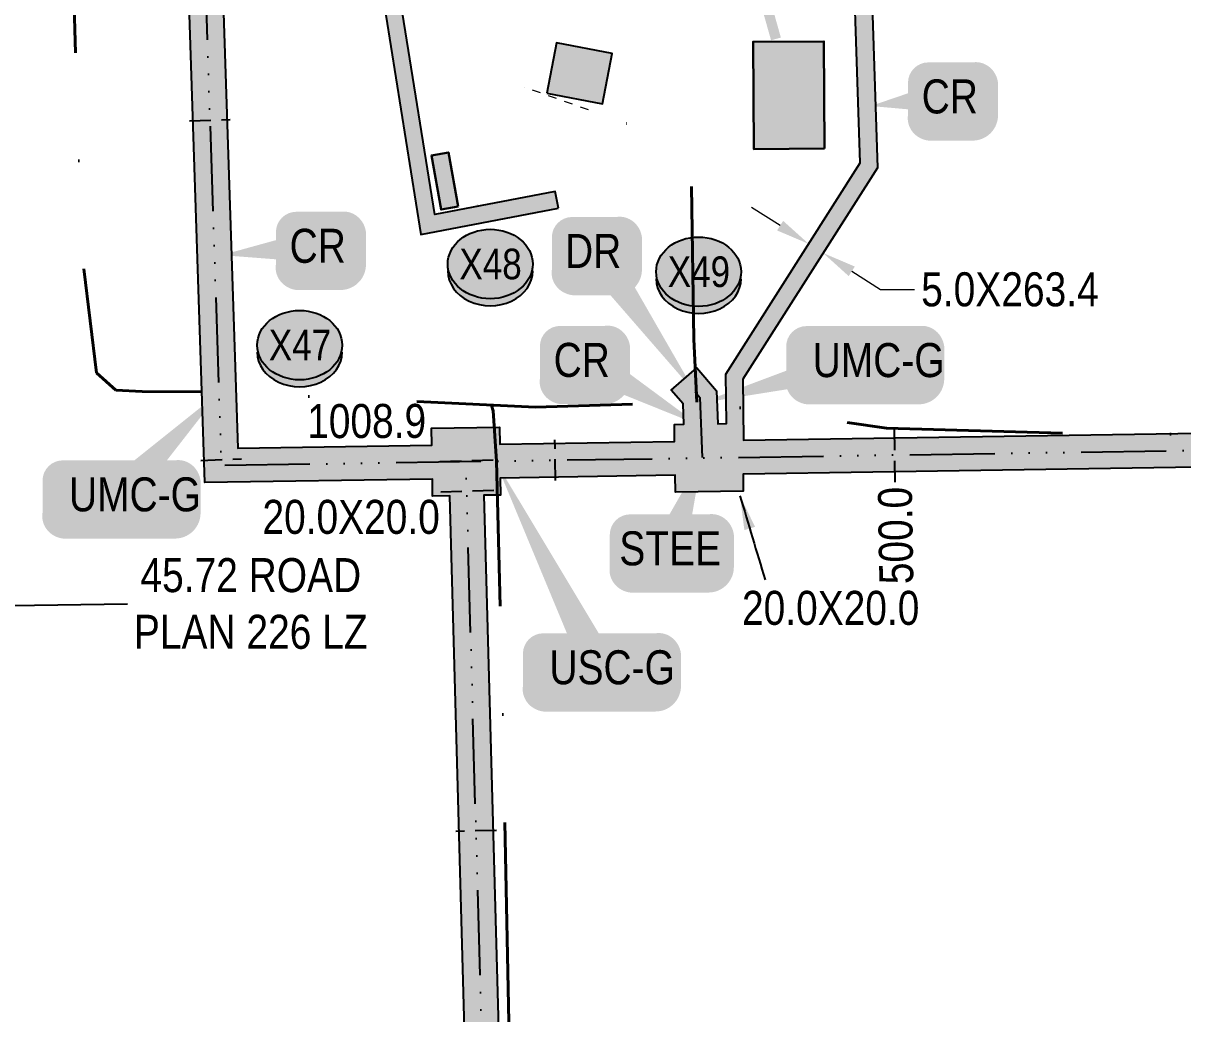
# Model space of a CAD drawing. Extents: x 72365 to 80261, y 6000112 to 6008999.
# Drawn here: x 75089.6 to 75430.7, y 6001536.7 to 6001828 of the extents above; entities that cross this region are included whole.
import ezdxf
from ezdxf.enums import TextEntityAlignment as Align

# ---------------------------------------------------------------- set-up
doc = ezdxf.new("R2010")
doc.units = 0
doc.header["$LTSCALE"] = 5
doc.header["$PDSIZE"] = 2.5
for name, pattern in [('COOP2', [10, 5, -1, 0, -1, 0, -1, 0, -1, 0, -1]), ('DASHDOT', [25.4, 12.7, -6.35, 0, -6.35]), ('foc-ABD', [1, 0.5, -0.5]), ('foc-TIELINE', [1.875, 1.25, -0.625])]:
    doc.linetypes.add(name, pattern=pattern)
doc.layers.get('Defpoints').update_dxf_attribs({"color": 9})
for name, color, linetype, lineweight in [('AS-RECON EXISTING', 151, 'DASHDOT', 40), ('EXISTING PIPE ABD', 113, 'foc-ABD', 13), ('P-APEX RECON-TWS-T', 104, 'Continuous', 9)]:
    doc.layers.add(name, color=color, linetype=linetype, lineweight=lineweight)
for name, color, linetype in [('AS-RESIDENCE', 14, 'Continuous'), ('AS-ROADS', 254, 'Continuous'), ('L-TITLEDB-T', 4, 'Continuous'), ('P-APEX RECON PAY ITEMS', 240, 'Continuous'), ('P-APEX RECON-10m BUFFER', 51, 'COOP2'), ('P-APEX RECON-URBAN', 30, 'COOP2'), ('P-APEX RECON-WORK AREA', 104, 'Continuous'), ('P-BUFFER-PURPLE', 187, 'foc-TIELINE'), ('P-BUFFER-PURPLE-T', 187, 'Continuous'), ('P-CROSSINGS', 250, 'Continuous')]:
    doc.layers.add(name, color=color, linetype=linetype)
doc.layers.add('AS-STRUCTURE', color=7, linetype='Continuous', lineweight=30, true_color=0x595959)
doc.layers.add('AS-STRUCTURE-H', color=7, linetype='Continuous', true_color=0xa8a8a8)
doc.styles.add('100L', font='ARIALN.TTF', dxfattribs={"height": 2})
doc.styles.add('80', font='ARIALN.TTF', dxfattribs={"height": 10})
doc.styles.add('80CG', font='ARIALN.TTF', dxfattribs={"height": 10})
doc.styles.add('80L', font='ARIALN.TTF', dxfattribs={"height": 10})
doc.styles.add('Crossing', font='ARIALN.TTF', dxfattribs={"height": 10})
doc.dimstyles.new('Compass 5 000', dxfattribs={"dimscale": 5, "dimtxt": 9, "dimasz": 2, "dimexe": 0.2, "dimexo": 0.0625, "dimgap": 0.5, "dimtad": 0, "dimtih": 1, "dimtoh": 1, "dimzin": 0, "dimdsep": 46, "dimtxsty": '80CG', "dimcen": 0.1, "dimse1": 1, "dimse2": 1, "dimclrd": 256, "dimclrt": 256, "dimaunit": 1, "dimadec": 4, "dimazin": 0, "dimtfac": 0.06, "dimtofl": 0, "dimtmove": 0, "dimatfit": 1, "dimfxl": 0.2, "dimtolj": 1, "dimtzin": 0, "dimlwd": -1, "dimarcsym": 0})

# ---------------------------------------------------------------- blocks, each defined once
blk = doc.blocks.new('*D373')
at = {"layer": 'Defpoints', "color": 0, "transparency": 16777216}
for p in [(75076.05, 6001656.61), (75077.83, 6001540.15), (75032.13, 6001539.45)]:
    blk.add_point(p, dxfattribs=at)
at = {"layer": 'L-TITLEDB-T', "transparency": 16777216}
for p, q in [((75086.05, 6001656.76), (75120.2, 6001657.28)), ((75020.36, 6001655.75), (75010.36, 6001655.6))]:
    blk.add_line(p, q, dxfattribs=at)
for points in [[(75020.33, 6001657.42), (75020.38, 6001654.09), (75030.36, 6001655.91)], [(75086.02, 6001658.42), (75086.07, 6001655.09), (75076.05, 6001656.61)]]:
    blk.add_solid(points, dxfattribs=at)
at = {"layer": 'L-TITLEDB-T', "transparency": 16777216, "insert": (75156.51, 6001657.28), "char_height": 10, "attachment_point": 5, "style": '80CG'}
blk.add_mtext('\\A1;45.72 ROAD\\PPLAN 226 LZ', dxfattribs=at)
blk = doc.blocks.new('*U1056')
at = {"true_color": 0xffffa8}
h = blk.add_hatch(color=51, dxfattribs=at)
edge = h.paths.add_edge_path()
edge.add_line((-6.5, -11.5), (6.5, -11.5))
edge.add_arc((6.5, -5.5), 6, 270, 360)
edge.add_line((12.5, -5.5), (12.5, 4))
edge.add_arc((6.5, 4), 6, 0, 90)
edge.add_line((6.5, 10), (-6.5, 10))
edge.add_arc((-6.5, 4), 6, 90, 180)
edge.add_line((-12.5, 4), (-12.5, -5.5))
edge.add_arc((-6.5, -5.5), 6, 180, 270)
at = {"color": 240, "flags": 128}
blk.add_lwpolyline([(-6.5, -11.5, 3, 3, 0), (6.5, -11.5, 3, 3, 0.414214), (12.5, -5.5, 3, 3, 0), (12.5, 4, 3, 0, 0.414214), (6.5, 10, 0, 0, 0), (-6.5, 10, 0, 0, 0.414214), (-12.5, 4, 0, 0, 0), (-12.5, -5.5, 0, 3, 0.414214)], format="xyseb", close=True, dxfattribs=at)
for points in [[(34.27, -19.16, 0, 10, 0), (0, 0, 5, 5, 0)], [(5.45, -7.08, 0, 10, 0), (0, 0, 5, 5, 0)]]:
    blk.add_lwpolyline(points, format="xyseb", dxfattribs=at)
at = {"color": 4, "style": '80'}
blk.add_attdef('OTHER_001', (-14.7, -5), '', height=10, dxfattribs=at)
blk = doc.blocks.new('*U1057')
at = {"true_color": 0xffffa8}
h = blk.add_hatch(color=51, dxfattribs=at)
edge = h.paths.add_edge_path()
edge.add_line((-6.5, -11.5), (6.5, -11.5))
edge.add_arc((6.5, -5.5), 6, 270, 360)
edge.add_line((12.5, -5.5), (12.5, 4))
edge.add_arc((6.5, 4), 6, 0, 90)
edge.add_line((6.5, 10), (-6.5, 10))
edge.add_arc((-6.5, 4), 6, 90, 180)
edge.add_line((-12.5, 4), (-12.5, -5.5))
edge.add_arc((-6.5, -5.5), 6, 180, 270)
at = {"color": 240, "flags": 128}
blk.add_lwpolyline([(-6.5, -11.5, 3, 3, 0), (6.5, -11.5, 3, 3, 0.414214), (12.5, -5.5, 3, 3, 0), (12.5, 4, 3, 0, 0.414214), (6.5, 10, 0, 0, 0), (-6.5, 10, 0, 0, 0.414214), (-12.5, 4, 0, 0, 0), (-12.5, -5.5, 0, 3, 0.414214)], format="xyseb", close=True, dxfattribs=at)
for points in [[(29.84, -41.88, 0, 10, 0), (0, 0, 5, 5, 0)], [(5.45, -7.08, 0, 10, 0), (0, 0, 5, 5, 0)]]:
    blk.add_lwpolyline(points, format="xyseb", dxfattribs=at)
at = {"color": 4, "style": '80'}
blk.add_attdef('OTHER_001', (-14.7, -5), '', height=10, dxfattribs=at)
blk = doc.blocks.new('*U1058')
at = {"true_color": 0xffffa8}
h = blk.add_hatch(color=51, dxfattribs=at)
edge = h.paths.add_edge_path()
edge.add_line((-11.5, -11.5), (11.5, -11.5))
edge.add_arc((11.5, -5.5), 6, 270, 360)
edge.add_line((17.5, -5.5), (17.5, 4))
edge.add_arc((11.5, 4), 6, 0, 90)
edge.add_line((11.5, 10), (-11.5, 10))
edge.add_arc((-11.5, 4), 6, 90, 180)
edge.add_line((-17.5, 4), (-17.5, -5.5))
edge.add_arc((-11.5, -5.5), 6, 180, 270)
at = {"color": 240, "flags": 128}
for points in [[(9.63, 26.67, 0, 10, 0), (0, 0, 5, 5, 0)], [(5.45, -7.08, 0, 10, 0), (0, 0, 5, 5, 0)]]:
    blk.add_lwpolyline(points, format="xyseb", dxfattribs=at)
blk.add_lwpolyline([(-11.5, -11.5, 3, 3, 0), (11.5, -11.5, 3, 3, 0.414214), (17.5, -5.5, 3, 3, 0), (17.5, 4, 3, 0, 0.414214), (11.5, 10, 0, 0, 0), (-11.5, 10, 0, 0, 0.414214), (-17.5, 4, 0, 0, 0), (-17.5, -5.5, 0, 3, 0.414214)], format="xyseb", close=True, dxfattribs=at)
at = {"color": 4, "style": '80'}
blk.add_attdef('OTHER_001', (-14.7, -5), '', height=10, dxfattribs=at)
blk = doc.blocks.new('*U1059')
at = {"true_color": 0xffffa8}
h = blk.add_hatch(color=51, dxfattribs=at)
edge = h.paths.add_edge_path()
edge.add_line((-16.5, -11.5), (16.5, -11.5))
edge.add_arc((16.5, -5.5), 6, 270, 360)
edge.add_line((22.5, -5.5), (22.5, 4))
edge.add_arc((16.5, 4), 6, 0, 90)
edge.add_line((16.5, 10), (-16.5, 10))
edge.add_arc((-16.5, 4), 6, 90, 180)
edge.add_line((-22.5, 4), (-22.5, -5.5))
edge.add_arc((-16.5, -5.5), 6, 180, 270)
at = {"color": 240, "flags": 128}
for points in [[(-30.66, 60.73, 0, 10, 0), (0, 0, 5, 5, 0)], [(5.45, -7.08, 0, 10, 0), (0, 0, 5, 5, 0)]]:
    blk.add_lwpolyline(points, format="xyseb", dxfattribs=at)
blk.add_lwpolyline([(-16.5, -11.5, 3, 3, 0), (16.5, -11.5, 3, 3, 0.414214), (22.5, -5.5, 3, 3, 0), (22.5, 4, 3, 0, 0.414214), (16.5, 10, 0, 0, 0), (-16.5, 10, 0, 0, 0.414214), (-22.5, 4, 0, 0, 0), (-22.5, -5.5, 0, 3, 0.414214)], format="xyseb", close=True, dxfattribs=at)
at = {"color": 4, "style": '80'}
blk.add_attdef('OTHER_001', (-14.7, -5), '', height=10, dxfattribs=at)
blk = doc.blocks.new('*U1060')
at = {"true_color": 0xffffa8}
h = blk.add_hatch(color=51, dxfattribs=at)
edge = h.paths.add_edge_path()
edge.add_line((-6.5, -11.5), (6.5, -11.5))
edge.add_arc((6.5, -5.5), 6, 270, 360)
edge.add_line((12.5, -5.5), (12.5, 4))
edge.add_arc((6.5, 4), 6, 0, 90)
edge.add_line((6.5, 10), (-6.5, 10))
edge.add_arc((-6.5, 4), 6, 90, 180)
edge.add_line((-12.5, 4), (-12.5, -5.5))
edge.add_arc((-6.5, -5.5), 6, 180, 270)
at = {"color": 240, "flags": 128}
blk.add_lwpolyline([(-6.5, -11.5, 3, 3, 0), (6.5, -11.5, 3, 3, 0.414214), (12.5, -5.5, 3, 3, 0), (12.5, 4, 3, 0, 0.414214), (6.5, 10, 0, 0, 0), (-6.5, 10, 0, 0, 0.414214), (-12.5, 4, 0, 0, 0), (-12.5, -5.5, 0, 3, 0.414214)], format="xyseb", close=True, dxfattribs=at)
for points in [[(-23.48, -2.83, 0, 10, 0), (0, 0, 5, 5, 0)], [(5.45, -7.08, 0, 10, 0), (0, 0, 5, 5, 0)]]:
    blk.add_lwpolyline(points, format="xyseb", dxfattribs=at)
at = {"color": 4, "style": '80'}
blk.add_attdef('OTHER_001', (-14.7, -5), '', height=10, dxfattribs=at)
blk = doc.blocks.new('*D1061')
at = {"layer": 'Defpoints', "color": 0, "transparency": 16777216}
for p in [(75321.33, 6001764.09), (75324.91, 6001760.4), (75325.55, 6001761.41)]:
    blk.add_point(p, dxfattribs=at)
at = {"layer": 'P-APEX RECON-TWS-T', "transparency": 16777216}
for p, q in [((75312.26, 6001768.46), (75303.82, 6001773.83)), ((75333.34, 6001755.03), (75341.77, 6001749.66)), ((75341.77, 6001749.66), (75351.77, 6001749.66))]:
    blk.add_line(p, q, dxfattribs=at)
for points in [[(75313.15, 6001769.86), (75311.36, 6001767.05), (75320.69, 6001763.08)], [(75334.24, 6001756.43), (75332.44, 6001753.62), (75324.91, 6001760.4)]]:
    blk.add_solid(points, dxfattribs=at)
at = {"layer": 'P-APEX RECON-TWS-T', "transparency": 16777216, "insert": (75379.88, 6001749.66), "char_height": 10, "attachment_point": 5, "style": '80CG'}
blk.add_mtext('\\A1;5.0X263.4', dxfattribs=at)
blk = doc.blocks.new('*U1074')
at = {"true_color": 0xffffa8}
h = blk.add_hatch(color=51, dxfattribs=at)
edge = h.paths.add_edge_path()
edge.add_line((-16.5, -11.5), (16.5, -11.5))
edge.add_arc((16.5, -5.5), 6, 270, 360)
edge.add_line((22.5, -5.5), (22.5, 4))
edge.add_arc((16.5, 4), 6, 0, 90)
edge.add_line((16.5, 10), (-16.5, 10))
edge.add_arc((-16.5, 4), 6, 90, 180)
edge.add_line((-22.5, 4), (-22.5, -5.5))
edge.add_arc((-16.5, -5.5), 6, 180, 270)
at = {"color": 240, "flags": 128}
for points in [[(29.95, 30.33, 0, 10, 0), (0, 0, 5, 5, 0)], [(5.45, -7.08, 0, 10, 0), (0, 0, 5, 5, 0)]]:
    blk.add_lwpolyline(points, format="xyseb", dxfattribs=at)
blk.add_lwpolyline([(-16.5, -11.5, 3, 3, 0), (16.5, -11.5, 3, 3, 0.414214), (22.5, -5.5, 3, 3, 0), (22.5, 4, 3, 0, 0.414214), (16.5, 10, 0, 0, 0), (-16.5, 10, 0, 0, 0.414214), (-22.5, 4, 0, 0, 0), (-22.5, -5.5, 0, 3, 0.414214)], format="xyseb", close=True, dxfattribs=at)
at = {"color": 4, "style": '80'}
blk.add_attdef('OTHER_001', (-14.7, -5), '', height=10, dxfattribs=at)
blk = doc.blocks.new('*U1075')
at = {"true_color": 0xffffa8}
h = blk.add_hatch(color=51, dxfattribs=at)
edge = h.paths.add_edge_path()
edge.add_line((-6.5, -11.5), (6.5, -11.5))
edge.add_arc((6.5, -5.5), 6, 270, 360)
edge.add_line((12.5, -5.5), (12.5, 4))
edge.add_arc((6.5, 4), 6, 0, 90)
edge.add_line((6.5, 10), (-6.5, 10))
edge.add_arc((-6.5, 4), 6, 90, 180)
edge.add_line((-12.5, 4), (-12.5, -5.5))
edge.add_arc((-6.5, -5.5), 6, 180, 270)
at = {"color": 240, "flags": 128}
blk.add_lwpolyline([(-6.5, -11.5, 3, 3, 0), (6.5, -11.5, 3, 3, 0.414214), (12.5, -5.5, 3, 3, 0), (12.5, 4, 3, 0, 0.414214), (6.5, 10, 0, 0, 0), (-6.5, 10, 0, 0, 0.414214), (-12.5, 4, 0, 0, 0), (-12.5, -5.5, 0, 3, 0.414214)], format="xyseb", close=True, dxfattribs=at)
for points in [[(-28.47, -2.75, 0, 10, 0), (0, 0, 5, 5, 0)], [(5.45, -7.08, 0, 10, 0), (0, 0, 5, 5, 0)]]:
    blk.add_lwpolyline(points, format="xyseb", dxfattribs=at)
at = {"color": 4, "style": '80'}
blk.add_attdef('OTHER_001', (-14.7, -5), '', height=10, dxfattribs=at)
blk = doc.blocks.new('xing2')
h = blk.add_hatch(color=50)
h.dxf.hatch_style = 1
edge = h.paths.add_edge_path()
edge.add_ellipse((0, 0), major_axis=(-12.5, 0), ratio=0.816297, start_angle=0, end_angle=360)
h = blk.add_hatch(color=250)
h.dxf.hatch_style = 1
edge = h.paths.add_edge_path()
edge.add_ellipse((0, -2.05), major_axis=(-12.5, 0), ratio=0.816297, start_angle=0, end_angle=180)
edge.add_line((12.5, -2.05), (12.5, 0))
edge.add_ellipse((0, 0), major_axis=(-12.5, 0), ratio=0.816297, start_angle=0, end_angle=180, ccw=False)
edge.add_line((-12.5, 0), (-12.5, -2.05))
at = {"color": 250}
blk.add_ellipse((0, 0), major_axis=(-12.5, 0), ratio=0.816297, dxfattribs=at)
blk.add_ellipse((0, -2.05), major_axis=(-12.5, 0), ratio=0.816297, start_param=0, end_param=3.141593, dxfattribs=at)
at = {"color": 250, "style": 'Crossing'}
blk.add_attdef('CROSSING', text='', height=9, dxfattribs=at).set_placement((0.09, 0.02), align=Align.MIDDLE_CENTER)
at = {"color": 250, "style": 'Crossing', "flags": 1}
for tag, p in [('OWNER', (0.09, -12.49)), ('DESCRIPTION', (0.09, -25.77)), ('LOCATION', (0.09, -39.3)), ('DWG_REF', (0.09, -52.84))]:
    blk.add_attdef(tag, text='', height=9, dxfattribs=at).set_placement(p, align=Align.MIDDLE_CENTER)
blk = doc.blocks.new('*U1247')
at = {"true_color": 0xffffa8}
h = blk.add_hatch(color=51, dxfattribs=at)
edge = h.paths.add_edge_path()
edge.add_line((-16.5, -11.5), (16.5, -11.5))
edge.add_arc((16.5, -5.5), 6, 270, 360)
edge.add_line((22.5, -5.5), (22.5, 4))
edge.add_arc((16.5, 4), 6, 0, 90)
edge.add_line((16.5, 10), (-16.5, 10))
edge.add_arc((-16.5, 4), 6, 90, 180)
edge.add_line((-22.5, 4), (-22.5, -5.5))
edge.add_arc((-16.5, -5.5), 6, 180, 270)
at = {"color": 240, "flags": 128}
blk.add_lwpolyline([(-16.5, -11.5, 3, 3, 0), (16.5, -11.5, 3, 3, 0.414214), (22.5, -5.5, 3, 3, 0), (22.5, 4, 3, 0, 0.414214), (16.5, 10, 0, 0, 0), (-16.5, 10, 0, 0, 0.414214), (-22.5, 4, 0, 0, 0), (-22.5, -5.5, 0, 3, 0.414214)], format="xyseb", close=True, dxfattribs=at)
for points in [[(-47.91, -12.68, 0, 10, 0), (0, 0, 5, 5, 0)], [(5.45, -7.08, 0, 10, 0), (0, 0, 5, 5, 0)]]:
    blk.add_lwpolyline(points, format="xyseb", dxfattribs=at)
at = {"color": 4, "style": '80'}
blk.add_attdef('OTHER_001', (-14.7, -5), '', height=10, dxfattribs=at)

msp = doc.modelspace()

# ---------------------------------------------------------------- hatches: boundary and pattern name
at = {"layer": 'AS-STRUCTURE-H'}
h = msp.add_hatch(color=256, dxfattribs=at)
h.dxf.hatch_style = 1
h.paths.add_polyline_path([(75243.594, 6001807.417), (75259.979, 6001804.273), (75262.819, 6001819.078), (75246.434, 6001822.222)])
h = msp.add_hatch(color=256, dxfattribs=at)
h.dxf.hatch_style = 1
h.paths.add_polyline_path([(75325.341, 6001791.118), (75304.517, 6001790.984), (75304.313, 6001822.521), (75325.137, 6001822.656)])
h = msp.add_hatch(color=256, dxfattribs=at)
h.dxf.hatch_style = 1
h.paths.add_polyline_path([(75217.486, 6001774.081), (75212.494, 6001773.198), (75209.68, 6001789.109), (75214.672, 6001789.992)])
at = {"layer": 'P-APEX RECON-10m BUFFER'}
h = msp.add_hatch(color=256, dxfattribs=at)
h.dxf.hatch_style = 1
h.paths.add_polyline_path([(75283.933, 6001710.061), (75283.724, 6001716.019), (75280.209, 6001720.075), (75287.759, 6001726.619), (75293.586, 6001719.897), (75293.926, 6001710.215), (75296.446, 6001710.254), (75296.273, 6001724.744), (75335.85, 6001786.885), (75332.989, 6001873.288), (75268.219, 6001874.859), (75261.515, 6001891.273), (75266.87, 6001891.375), (75271.608, 6001879.774), (75337.826, 6001878.168), (75340.895, 6001785.505), (75301.286, 6001723.315), (75301.501, 6001705.335), (75755.114, 6001712.327), (75772.158, 6001728.517), (75771.955, 6001740.891), (75791.936, 6001741.22), (75792.264, 6001721.239), (75778.771, 6001721.017), (75759.167, 6001702.397), (75301.349, 6001695.34), (75301.426, 6001690.345), (75281.445, 6001690.037), (75281.368, 6001695.032), (75229.925, 6001694.239), (75230.002, 6001689.244), (75225.067, 6001689.168), (75242.039, 6001073.632), (75168.437, 6001013.735), (75172.336, 6000811.5), (75162.345, 6000811.34), (75158.353, 6001018.411), (75231.916, 6001078.275), (75215.076, 6001689.014), (75210.021, 6001688.936), (75209.944, 6001693.931), (75143.036, 6001692.9), (75137.77, 6001851.575), (75132.777, 6001851.409), (75132.114, 6001871.381), (75137.107, 6001871.547), (75136.748, 6001882.374), (75094.119, 6001882.339), (75091.388, 6001888.038), (75096.878, 6001888.142), (75097.264, 6001887.337), (75136.582, 6001887.37), (75136.531, 6001888.896), (75146.522, 6001889.086), (75147.093, 6001871.878), (75152.086, 6001872.044), (75152.749, 6001852.072), (75147.756, 6001851.906), (75152.697, 6001703.042), (75209.79, 6001703.922), (75209.713, 6001708.917), (75229.694, 6001709.225), (75229.771, 6001704.23), (75281.214, 6001705.023), (75281.137, 6001710.018)])
h = msp.add_hatch(color=256, dxfattribs=at)
h.dxf.hatch_style = 1
h.paths.add_polyline_path([(75247.05, 6001773.598), (75246.108, 6001778.504), (75210.674, 6001771.697), (75201.197, 6001830.975), (75196.76, 6001890.042), (75191.757, 6001889.946), (75196.231, 6001830.393), (75206.555, 6001765.819)])

# ---------------------------------------------------------------- linework, layer by layer
at = {"layer": 'AS-RECON EXISTING', "flags": 128}
for points in [[(75037.791, 6004656.753), (75040.969, 6004656.433), (75045.915, 6004655.772), (75049.394, 6004654.346), (75052.064, 6004650.57), (75053.426, 6004637.725), (75033.395, 6004591.678), (75031.392, 6004570.51), (75029.931, 6004515.157), (75042.224, 6004425.428), (75088.285, 6004323.543), (75194.619, 6003946.248), (75213.404, 6003887.596), (75223.371, 6003817.787), (75207.409, 6003720.82), (75206.511, 6003689.287), (75204.954, 6003670.162), (75202.637, 6003617.763), (75200.895, 6003491.251), (75201.913, 6003456.145), (75201.915, 6003448.954), (75201.926, 6003448.885), (75203.939, 6003388.84), (75218.217, 6003217.565), (75234.47, 6003185.573), (75239.194, 6003181.095), (75292.631, 6003124.99), (75301.02, 6003116.237), (75335.77, 6003081.164), (75340.011, 6003076.747), (75319.285, 6003058.924), (75293.559, 6003035.852), (75256.369, 6003005.581), (75249.573, 6002987.773), (75247.996, 6002982.485), (75237.135, 6002910.379), (75227.075, 6002831.615), (75214.959, 6002751.432), (75211.709, 6002721.577), (75209.811, 6002708.389), (75206.029, 6002695.343), (75160.049, 6002512.361), (75098.871, 6002268.897), (75101.117, 6001963.088), (75102.699, 6001913.42), (75104.455, 6001837.202), (75106.635, 6001761.87), (75111.085, 6001725.137), (75116.811, 6001720.095), (75124.566, 6001719.723), (75147.124, 6001719.523), (75240.243, 6001715.044), (75288.052, 6001716.599), (75343.524, 6001708.949), (75397.031, 6001707.43), (75444.732, 6001706.98), (75525.283, 6001713.2), (75605.869, 6001718.727), (75698.222, 6001727.909), (75798.038, 6001736.882), (76595.29, 6001738.909), (76595.409, 6001738.918), (76595.528, 6001738.906), (76595.643, 6001738.873), (76595.75, 6001738.822), (76595.848, 6001738.753), (76595.932, 6001738.668), (76596, 6001738.57), (76596.051, 6001738.462), (76596.082, 6001738.347), (76596.093, 6001738.228), (76596.104, 6001736.818), (76595.885, 6001735.77)], [(75287.741, 6001716.527), (75286.899, 6001735.027), (75286.011, 6001791.719), (75255.872, 6001802.468), (75246.837, 6001798.183)], [(75164.325, 6000712.249), (75164.454, 6000720.305), (75164.41, 6000734.7), (75166.762, 6000736.454), (75179.867, 6000740.219), (75189.244, 6000743.065), (75214.993, 6000750.789), (75235.044, 6000758.304), (75245.094, 6000765.247), (75251.255, 6000771.659), (75254.975, 6000780.026), (75253.615, 6000809.682), (75238.55, 6000838.093), (75223.265, 6000907.811), (75219.058, 6000972.878), (75217.052, 6001020.896), (75246.073, 6001079.859), (75247.232, 6001083.699), (75247.38, 6001093.628), (75241.183, 6001166.511), (75239.015, 6001277.848), (75236.451, 6001379.175), (75233.03, 6001505.487), (75230.703, 6001623.582), (75228.794, 6001699.165), (75227.856, 6001713.997), (75227.317, 6001715.614)]]:
    msp.add_lwpolyline(points, dxfattribs=at)
at = {"layer": 'AS-RESIDENCE', "flags": 128}
msp.add_lwpolyline([(75243.594, 6001807.417), (75259.979, 6001804.273), (75262.819, 6001819.078), (75246.434, 6001822.222)], close=True, dxfattribs=at)
at = {"layer": 'AS-ROADS', "const_width": 2.998, "flags": 128}
for points in [[(75311.037, 6001823.364), (75307.485, 6001835.938), (75299.195, 6001846.146), (75282.909, 6001864.093), (75272.547, 6001874.301), (75266.774, 6001883.769), (75260.853, 6001901.669)], [(75191.418, 6001897.631), (75193.331, 6001869.906), (75197.165, 6001836.745), (75203.362, 6001796.864), (75208.524, 6001770.778), (75211.031, 6001769.746), (75221.207, 6001771.514), (75224.156, 6001773.578)]]:
    msp.add_lwpolyline(points, dxfattribs=at)
at = {"layer": 'AS-STRUCTURE', "flags": 128}
for points in [[(75325.341, 6001791.118), (75304.517, 6001790.984), (75304.313, 6001822.521), (75325.137, 6001822.656)], [(75217.486, 6001774.081), (75212.494, 6001773.198), (75209.68, 6001789.109), (75214.672, 6001789.992)]]:
    msp.add_lwpolyline(points, close=True, dxfattribs=at)
at = {"layer": 'EXISTING PIPE ABD', "flags": 128}
msp.add_lwpolyline([(75255.872, 6001802.468), (75237.034, 6001809.187)], dxfattribs=at)
at = {"layer": 'P-APEX RECON-URBAN', "flags": 128}
for points in [[(75148.4, 6001997.533), (75140.415, 6001979.723), (75139.62, 6001946.453), (75147.867, 6001697.971), (75757.141, 6001707.362), (75784.502, 6001733.35)], [(75287.256, 6001719.572), (75288.655, 6001717.958), (75289.277, 6001700.233)], [(75165.303, 6000728.242), (75168.893, 6000730.911), (75163.395, 6001016.073), (75236.977, 6001075.954), (75219.792, 6001699.234)]]:
    msp.add_lwpolyline(points, dxfattribs=at)
at = {"layer": 'P-APEX RECON-WORK AREA', "flags": 128}
msp.add_lwpolyline([(75247.05, 6001773.598), (75246.108, 6001778.504), (75210.674, 6001771.697), (75201.197, 6001830.975), (75196.76, 6001890.042), (75191.757, 6001889.946), (75196.231, 6001830.393), (75206.555, 6001765.819)], close=True, dxfattribs=at)
for points in [[(75337.826, 6001878.168), (75340.895, 6001785.505), (75301.286, 6001723.315), (75301.501, 6001705.335), (75755.114, 6001712.327)], [(75147.756, 6001851.906), (75152.697, 6001703.042), (75209.79, 6001703.922), (75209.713, 6001708.917), (75229.694, 6001709.225), (75229.771, 6001704.23), (75281.214, 6001705.023), (75281.137, 6001710.018), (75283.933, 6001710.061), (75283.724, 6001716.019), (75280.209, 6001720.075), (75287.759, 6001726.619), (75293.586, 6001719.897), (75293.926, 6001710.215), (75296.446, 6001710.254), (75296.273, 6001724.744), (75335.85, 6001786.885), (75332.989, 6001873.288)], [(75231.689, 6001086.496), (75215.076, 6001689.014), (75210.021, 6001688.936), (75209.944, 6001693.931), (75143.036, 6001692.9), (75137.77, 6001851.575)], [(75759.167, 6001702.397), (75301.349, 6001695.34), (75301.426, 6001690.345), (75281.445, 6001690.037), (75281.368, 6001695.032), (75229.925, 6001694.239), (75230.002, 6001689.244), (75225.067, 6001689.168), (75241.679, 6001086.678)]]:
    msp.add_lwpolyline(points, dxfattribs=at)
at = {"layer": 'P-BUFFER-PURPLE'}
for p, q in [((75138.505, 6001799.299), (75150.489, 6001799.697)), ((75346.134, 6001693.032), (75345.887, 6001709.017)), ((75246.198, 6001693.491), (75246.013, 6001705.479)), ((75141.82, 6001699.437), (75153.803, 6001699.835)), ((75227.782, 6001699.454), (75211.801, 6001699.013)), ((75228.027, 6001690.552), (75212.047, 6001690.112)), ((75228.784, 6001590.618), (75216.798, 6001590.288))]:
    msp.add_line(p, q, dxfattribs=at)

# ---------------------------------------------------------------- block references
at = {"layer": 'P-APEX RECON PAY ITEMS'}
ref = msp.add_blockref('*U1060', (75362.38, 6001806.469), dxfattribs=at)
ref.add_attrib('OTHER_001', 'CR', (75353.919, 6001801.466), dxfattribs={"layer": '0', "color": 4, "height": 10, "style": '80'})
ref = msp.add_blockref('*U1075', (75176.407, 6001762.534), dxfattribs=at)
ref.add_attrib('OTHER_001', 'CR', (75167.945, 6001757.53), dxfattribs={"layer": '0', "color": 4, "height": 10, "style": '80'})
ref = msp.add_blockref('*U1057', (75257.599, 6001761.012), dxfattribs=at)
ref.add_attrib('OTHER_001', 'DR', (75248.98, 6001756.012), dxfattribs={"layer": '0', "color": 4, "height": 10, "style": '80'})
ref = msp.add_blockref('*U1056', (75254.085, 6001728.977), dxfattribs=at)
ref.add_attrib('OTHER_001', 'CR', (75245.623, 6001723.974), dxfattribs={"layer": '0', "color": 4, "height": 10, "style": '80'})
for name, p, values in [('*U1247', (75336.545, 6001728.922), {'OTHER_001': 'UMC-G'}), ('*U1074', (75117.736, 6001689.437), {'OTHER_001': 'UMC-G'}), ('*U1059', (75259.086, 6001638.577), {'OTHER_001': 'USC-G'}), ('*U1058', (75279.648, 6001673.559), {'OTHER_001': 'STEE'})]:
    msp.add_blockref(name, p, dxfattribs=at).add_auto_attribs(values)
at = {"layer": 'P-CROSSINGS'}
for p, values in [((75226.971, 6001757.172), {'CROSSING': 'X48'}), ((75288.277, 6001754.894), {'CROSSING': 'X49'}), ((75170.895, 6001733.314), {'CROSSING': 'X47'})]:
    msp.add_blockref('xing2', p, dxfattribs=at).add_auto_attribs(values)

# ---------------------------------------------------------------- texts
at = {"layer": 'P-APEX RECON-TWS-T', "char_height": 9.9917, "attachment_point": 1, "style": '80L'}
for insert in [(75159.949, 6001687.817), (75301.044, 6001661.054)]:
    msp.add_mtext_dynamic_manual_height_columns('20.0X20.0', width=10.35424, gutter_width=50, heights=[0], dxfattribs=dict(at, insert=insert))
at = {"layer": 'P-BUFFER-PURPLE-T', "style": '100L'}
for s, rotation, p in [('1008.9', 0.14569, (75190.61, 6001711.004)), ('500.0', 90.88308, (75346.239, 6001677.323))]:
    msp.add_text(s, height=9.9917, rotation=rotation, dxfattribs=at).set_placement(p, align=Align.MIDDLE_CENTER)

# ---------------------------------------------------------------- dimensions: what is measured, and where the dimension line sits
at = {"layer": 'L-TITLEDB-T'}
dim = msp.add_linear_dim(base=(75076.049, 6001656.606), p1=(75032.134, 6001539.451), p2=(75077.828, 6001540.15), angle=0.87536, text='45.72 ROAD\\PPLAN 226 LZ', dimstyle='Compass 5 000', dxfattribs=at)
dim.commit()
dim.dimension.update_dxf_attribs({"geometry": '*D373', "text_midpoint": (75156.515, 6001657.28), "dimtype": 161})
at = {"layer": 'P-APEX RECON-TWS-T'}
dim = msp.add_aligned_dim(p1=(75321.334, 6001764.092), p2=(75325.547, 6001761.408), distance=-1.195, text='5.0X263.4', dimstyle='Compass 5 000', dxfattribs=at)
dim.commit()
dim.dimension.update_dxf_attribs({"geometry": '*D1061', "text_midpoint": (75379.882, 6001749.656)})

# ---------------------------------------------------------------- leaders
at = {"layer": 'P-APEX RECON-TWS-T', "path_type": 1}
msp.add_leader([(75300.448, 6001688.978), (75307.832, 6001664.304)], dimstyle='Compass 5 000', override={"dimgap": 0.5, "dimtad": 0}, dxfattribs=at)

doc.saveas('drawing.dxf')
